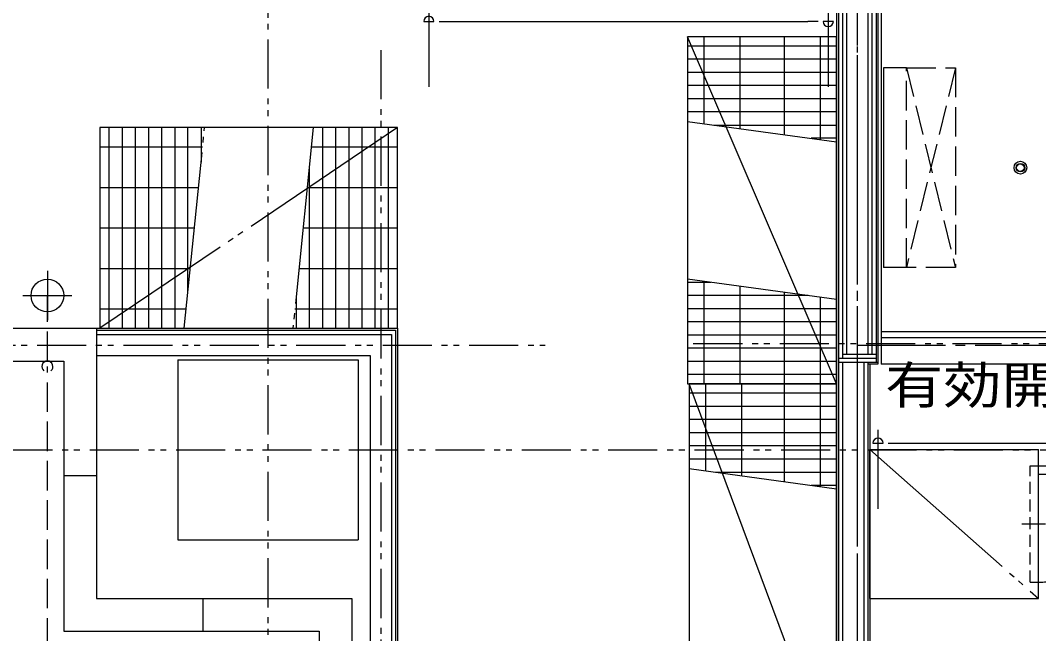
# Model space of a CAD drawing. Units: millimetres at full size. Extents: x -12803 to 120774, y -9413 to 101127.
# Drawn here: x 90518 to 93629, y 10990 to 12863 of the extents above; entities that cross this region are included whole.
import ezdxf
from ezdxf.enums import TextEntityAlignment as Align

# ---------------------------------------------------------------- set-up
doc = ezdxf.new("R2010")
doc.units = ezdxf.units.MM
doc.header["$LTSCALE"] = 30
for name, pattern in [('CHAIN2', [12, 9, -1, 1, -1]), ('DASHED1', [1.8, 1.2, -0.6]), ('DASHED3', [4, 3, -1]), ('DOUBLE_CHAIN1', [8.8, 5, -1, 0.6, -0.6, 0.6, -1]), ('LONG_DOUBLE_CHAIN', [21.8, 18, -1, 0.6, -0.6, 0.6, -1])]:
    doc.linetypes.add(name, pattern=pattern)
doc.layers.add('0-0_NoName', color=7, linetype='Continuous')
for name, color, linetype, lineweight in [('0-4_AIHO33-厨房機器隠れ線', 7, 'DASHED1', 15), ('0-5_AIHO47-厨房機器アウトライン', 7, 'Continuous', 15), ('0-6_AIHO30-厨房機器LL', 7, 'Continuous', 15), ('0-E_AIHO48-厨房機器既設品', 7, 'Continuous', 15), ('1-1_AIHO20-排水溝', 7, 'Continuous', 15), ('1-3_AIHO15-壁開口寸法・コメント', 7, 'Continuous', 15), ('2-0_通芯', 7, 'DOUBLE_CHAIN1', 15), ('2-1_躯体', 7, 'Continuous', 15), ('2-2_間仕切り芯', 7, 'DOUBLE_CHAIN1', 15), ('2-3_間仕切り', 7, 'Continuous', 15), ('3-2_AIHO08-壁芯', 7, 'CHAIN2', 15), ('3-3_AIHO30-厨房機器', 7, 'Continuous', 15), ('3-4_AIHO31-厨房機器中心線', 7, 'CHAIN2', 15), ('3-5_AIHO57-排水立上げ', 7, 'Continuous', 15), ('3-6_AIHO56-排水接続', 7, 'Continuous', 15), ('3-7_AIHO32-厨房機器補助線', 7, 'LONG_DOUBLE_CHAIN', 15)]:
    doc.layers.add(name, color=color, linetype=linetype, lineweight=lineweight)
doc.styles.add('ＭＳ ゴシック', font='')
doc.styles.get('ＭＳ ゴシック').set_extended_font_data('MS Gothic')

# ---------------------------------------------------------------- blocks, each defined once
blk = doc.blocks.new('グループ部品-708')
at = {"layer": '1-3_AIHO15-壁開口寸法・コメント'}
for p, q in [((91750.23, 12859.5), (91781.48, 12859.5)), ((91797.11, 12859.5), (91828.36, 12859.5))]:
    blk.add_line(p, q, dxfattribs=at)
blk.add_arc((91765.86, 12859.5), 15.62, 0, 180, dxfattribs=at)
blk = doc.blocks.new('グループ部品-709')
at = {"layer": '1-3_AIHO15-壁開口寸法・コメント'}
for p, q in [((92954.61, 12859.5), (92923.36, 12859.5)), ((93001.48, 12859.5), (92970.23, 12859.5))]:
    blk.add_line(p, q, dxfattribs=at)
blk.add_arc((92985.86, 12859.5), 15.62, 180, 0, dxfattribs=at)
blk = doc.blocks.new('グループ部品-710')
at = {"layer": '1-3_AIHO15-壁開口寸法・コメント'}
for p, q in [((91765.86, 14369.91), (91765.86, 12659.5)), ((92985.86, 14369.91), (92985.86, 12659.5)), ((91828.36, 12859.5), (92923.36, 12859.5))]:
    blk.add_line(p, q, dxfattribs=at)
for name in ['グループ部品-708', 'グループ部品-709']:
    blk.add_blockref(name, (0, 0), dxfattribs=at)
at = {"layer": '1-3_AIHO15-壁開口寸法・コメント', "style": 'ＭＳ ゴシック', "width": 1.15}
blk.add_text('有効開口W1220×H1850', height=113.2, dxfattribs=at).set_placement((91487.83, 12946.34), align=Align.BOTTOM_LEFT)
blk = doc.blocks.new('グループ部品-711')
at = {"layer": '1-3_AIHO15-壁開口寸法・コメント'}
for p, q in [((93122.23, 11571.41), (93153.48, 11571.41)), ((93169.11, 11571.41), (93200.36, 11571.41))]:
    blk.add_line(p, q, dxfattribs=at)
blk.add_arc((93137.86, 11571.41), 15.62, 0, 180, dxfattribs=at)
blk = doc.blocks.new('グループ部品-712')
at = {"layer": '1-3_AIHO15-壁開口寸法・コメント'}
for p, q in [((94926.61, 11571.41), (94895.36, 11571.41)), ((94973.48, 11571.41), (94942.23, 11571.41))]:
    blk.add_line(p, q, dxfattribs=at)
blk.add_arc((94957.86, 11571.41), 15.62, 180, 0, dxfattribs=at)
blk = doc.blocks.new('グループ部品-713')
at = {"layer": '1-3_AIHO15-壁開口寸法・コメント'}
for p, q in [((93137.86, 11612.91), (93137.86, 11371.41)), ((94957.86, 11612.91), (94957.86, 11371.41)), ((93200.36, 11571.41), (94895.36, 11571.41))]:
    blk.add_line(p, q, dxfattribs=at)
for name in ['グループ部品-711', 'グループ部品-712']:
    blk.add_blockref(name, (0, 0), dxfattribs=at)
at = {"layer": '1-3_AIHO15-壁開口寸法・コメント', "style": 'ＭＳ ゴシック', "width": 1.15}
blk.add_text('有効開口W1820×H2260', height=113.2, dxfattribs=at).set_placement((93159.83, 11658.25), align=Align.BOTTOM_LEFT)
blk = doc.blocks.new('グループ部品-732')
at = {"layer": '0-4_AIHO33-厨房機器隠れ線'}
blk.add_line((93602.86, 11147.41), (93627.86, 11147.41), dxfattribs=at)
blk.add_lwpolyline([(93602.86, 11147.41), (93602.86, 11502.41), (93627.86, 11502.41)], dxfattribs=at)
at = {"layer": '0-5_AIHO47-厨房機器アウトライン'}
for p, q in [((91670.36, 12535.41), (90760.36, 12535.41)), ((90760.36, 12535.41), (90760.36, 11922.41)), ((91670.36, 11922.41), (91670.36, 12535.41)), ((90760.36, 11922.41), (91670.36, 11922.41))]:
    blk.add_line(p, q, dxfattribs=at)
at = {"layer": '0-6_AIHO30-厨房機器LL'}
for p, q in [((90788.43, 12535.41), (90788.43, 11922.41)), ((90828.63, 12535.41), (90828.63, 11922.41)), ((90868.83, 12535.41), (90868.83, 11922.41)), ((90909.03, 12535.41), (90909.03, 11922.41)), ((90949.23, 12535.41), (90949.23, 11922.41)), ((90989.43, 12535.41), (90989.43, 11922.41)), ((91029.63, 12032.12), (91029.63, 12535.41)), ((91069.83, 12535.41), (91069.83, 12430.11)), ((91440.43, 12535.41), (91440.43, 11922.41)), ((91480.63, 12535.41), (91480.63, 11922.41)), ((91520.83, 12535.41), (91520.83, 11922.41)), ((91561.03, 12535.41), (91561.03, 11922.41)), ((91601.23, 12535.41), (91601.23, 11922.41)), ((91641.43, 12535.41), (91641.43, 11922.41)), ((90760.36, 12476.41), (91074.51, 12476.41)), ((91406.21, 12476.41), (91670.36, 12476.41)), ((91400.23, 12417.24), (91400.23, 11922.41)), ((90760.36, 12352.66), (91062.01, 12352.66)), ((91393.71, 12352.66), (91670.36, 12352.66)), ((90760.36, 12228.91), (91049.51, 12228.91)), ((91381.21, 12228.91), (91670.36, 12228.91)), ((90760.36, 12105.16), (91037.01, 12105.16)), ((91368.71, 12105.16), (91670.36, 12105.16)), ((91360.03, 12019.25), (91360.03, 11922.41)), ((90760.36, 11981.41), (91024.51, 11981.41)), ((91356.21, 11981.41), (91670.36, 11981.41))]:
    blk.add_line(p, q, dxfattribs=at)
at = {"layer": '0-E_AIHO48-厨房機器既設品'}
for p, q in [((92555.86, 12812.41), (92555.86, 11752.41)), ((93010.86, 12812.41), (92555.86, 12812.41)), ((93010.86, 11752.41), (92555.86, 12812.41)), ((92555.86, 12812.41), (92555.86, 11752.41)), ((93010.86, 12812.41), (92555.86, 12812.41)), ((92605.86, 12812.41), (92605.86, 12547.34)), ((92715.86, 12812.41), (92715.86, 12532.2)), ((92850.86, 12812.41), (92850.86, 12514.32)), ((92960.86, 12812.41), (92960.86, 12499.18)), ((93010.86, 11752.41), (93010.86, 12812.41)), ((93010.86, 11752.41), (93010.86, 12812.41)), ((93010.86, 12784.34), (92555.86, 12784.34)), ((93010.86, 12744.14), (92555.86, 12744.14)), ((93010.86, 12703.94), (92555.86, 12703.94)), ((93010.86, 12663.74), (92555.86, 12663.74)), ((93010.86, 12623.54), (92555.86, 12623.54)), ((93010.86, 12583.34), (92555.86, 12583.34)), ((92555.86, 12554.22), (93010.86, 12492.3)), ((92636.4, 12543.14), (93010.86, 12543.14)), ((93010.86, 12502.94), (92933.55, 12502.94)), ((93010.86, 12010.6), (92555.86, 12072.52)), ((92626.95, 12062.74), (92555.86, 12062.74)), ((92605.86, 12065.64), (92605.86, 11752.41)), ((92715.86, 12050.5), (92715.86, 11752.41)), ((92924.11, 12022.54), (92555.86, 12022.54)), ((92850.86, 12032.62), (92850.86, 11752.41)), ((92960.86, 12017.48), (92960.86, 11752.41)), ((93010.86, 11982.34), (92555.86, 11982.34)), ((93010.86, 11942.14), (92555.86, 11942.14)), ((93010.86, 11901.94), (92555.86, 11901.94)), ((93010.86, 11861.74), (92555.86, 11861.74)), ((93010.86, 11821.54), (92555.86, 11821.54)), ((93010.86, 11781.34), (92555.86, 11781.34)), ((92555.86, 11752.41), (93010.86, 11752.41)), ((92555.86, 11752.41), (93010.86, 11752.41)), ((92560.86, 11752.41), (92560.86, 10547.41)), ((93010.86, 11752.41), (92560.86, 11752.41)), ((93010.86, 10547.41), (92560.86, 11752.41)), ((92560.86, 11752.41), (92560.86, 10547.41)), ((93010.86, 11752.41), (92560.86, 11752.41)), ((92610.86, 11752.41), (92610.86, 11487.34)), ((92720.86, 11752.41), (92720.86, 11472.2)), ((92850.86, 11752.41), (92850.86, 11454.32)), ((92960.86, 11752.41), (92960.86, 11439.18)), ((93010.86, 10547.41), (93010.86, 11752.41)), ((93010.86, 10547.41), (93010.86, 11752.41)), ((93010.86, 11724.34), (92560.86, 11724.34)), ((93010.86, 11684.14), (92560.86, 11684.14)), ((93010.86, 11643.94), (92560.86, 11643.94)), ((93010.86, 11603.74), (92560.86, 11603.74)), ((93010.86, 11563.54), (92560.86, 11563.54)), ((93010.86, 11523.34), (92560.86, 11523.34)), ((92560.86, 11494.22), (93010.86, 11432.3)), ((92641.4, 11483.14), (93010.86, 11483.14)), ((93010.86, 11442.94), (92933.55, 11442.94))]:
    blk.add_line(p, q, dxfattribs=at)
at = {"layer": '1-1_AIHO20-排水溝'}
blk.add_lwpolyline([(90250.36, 11922.41), (90750.36, 11922.41), (90750.36, 11097.41), (91530.36, 11097.41), (91530.36, 8897.41), (88250.36, 8897.41)], dxfattribs=at)
at = {"layer": '2-0_通芯'}
blk.add_line((74361.66, 11551.41), (120774.36, 11551.41), dxfattribs=at)
at = {"layer": '2-1_躯体'}
for p, q in [((90999.36, 11826.41), (90999.36, 11276.41)), ((90999.36, 11276.41), (91549.36, 11276.41))]:
    blk.add_line(p, q, dxfattribs=at)
blk.add_lwpolyline([(90999.36, 11826.41), (91549.36, 11826.41), (91549.36, 11276.41)], dxfattribs=at)
at = {"layer": '2-2_間仕切り芯'}
for p, q in [((93074.36, 15110.39), (93074.36, 6056.41)), ((91619.36, 12771.74), (91619.36, 6056.41)), ((83968.72, 11871.41), (92121.08, 11871.41)), ((92573.61, 11876.41), (104734.61, 11876.41))]:
    blk.add_line(p, q, dxfattribs=at)
at = {"layer": '2-3_間仕切り'}
for p, q in [((93137.86, 14559.91), (93137.86, 11812.91)), ((93041.86, 14529.33), (93041.86, 11843.91)), ((93106.86, 14528.91), (93106.86, 11843.91)), ((93119.36, 14541.41), (93119.36, 11843.91)), ((93131.86, 14553.91), (93131.86, 11818.91)), ((93010.86, 14463.91), (93010.86, 10541.41)), ((93016.86, 14463.91), (93016.86, 10528.91)), ((93029.36, 14463.91), (93029.36, 11831.41)), ((90750.36, 11922.41), (91670.36, 11922.41)), ((90750.36, 11916.41), (91664.36, 11916.41)), ((91664.36, 11916.41), (91664.36, 10528.91)), ((91670.36, 11922.41), (91670.36, 10541.41)), ((90750.36, 11903.91), (91651.86, 11903.91)), ((91651.86, 11903.91), (91651.86, 8828.91)), ((90750.36, 11838.91), (91586.86, 11838.91)), ((91586.86, 11838.91), (91586.86, 8828.91)), ((93016.86, 11831.41), (93131.86, 11831.41)), ((93029.36, 11843.91), (93131.86, 11843.91)), ((93016.86, 11818.91), (93137.86, 11818.91)), ((93029.36, 11818.91), (93029.36, 8828.91)), ((93094.36, 11818.91), (93094.36, 8763.91)), ((93106.86, 11818.91), (93106.86, 8853.91)), ((93137.86, 11812.91), (93106.94, 11812.91)), ((93112.86, 11812.91), (93112.86, 8866.41))]:
    blk.add_line(p, q, dxfattribs=at)
at = {"layer": '3-2_AIHO08-壁芯'}
for p, q in [((93074.36, 14496.41), (93074.36, 11946.41)), ((93074.36, 11946.41), (93074.36, 8796.41)), ((93074.36, 11871.41), (102899.36, 11871.41))]:
    blk.add_line(p, q, dxfattribs=at)
at = {"layer": '3-3_AIHO30-厨房機器'}
for p, q in [((93147.86, 12912.91), (93147.86, 11912.91)), ((91670.36, 12535.41), (90760.36, 12535.41)), ((90760.36, 12535.41), (90760.36, 11922.41)), ((91670.36, 11922.41), (91670.36, 12535.41)), ((93224.46, 12107.91), (93154.46, 12107.91)), ((90750.36, 11922.41), (90750.36, 11838.91)), ((90760.36, 11922.41), (91670.36, 11922.41)), ((93147.86, 11912.91), (94947.86, 11912.91)), ((93147.86, 11912.91), (93147.86, 11812.91)), ((94812.86, 11893.41), (93147.86, 11893.41)), ((93627.86, 11097.41), (93627.86, 11552.41)), ((90750.36, 11472.41), (90650.36, 11472.41)), ((91075.36, 11097.41), (91075.36, 10997.41)), ((91446.86, 11097.41), (91530.36, 11097.41)), ((93112.86, 11097.41), (93627.86, 11097.41))]:
    blk.add_line(p, q, dxfattribs=at)
at = {"layer": '3-3_AIHO30-厨房機器', "linetype": 'DASHED3'}
for p, q in [((93224.46, 12717.91), (93374.46, 12107.91)), ((93374.46, 12717.91), (93224.46, 12107.91))]:
    blk.add_line(p, q, dxfattribs=at)
at = {"layer": '3-3_AIHO30-厨房機器'}
for points in [[(93224.46, 12717.91), (93154.46, 12717.91), (93154.46, 12107.91)], [(94947.86, 11912.91), (94947.86, 11812.91), (93147.86, 11812.91)], [(90299.86, 11822.41), (90650.36, 11822.41), (90650.36, 10997.41), (91430.36, 10997.41), (91430.36, 8997.41), (88350.36, 8997.41), (88350.36, 11822.41), (89400.86, 11822.41)], [(93112.86, 11097.41), (93112.86, 11552.41), (93627.86, 11552.41)]]:
    blk.add_lwpolyline(points, dxfattribs=at)
at = {"layer": '3-3_AIHO30-厨房機器', "linetype": 'DASHED3'}
blk.add_lwpolyline([(93374.46, 12107.91), (93224.46, 12107.91), (93224.46, 12717.91), (93374.46, 12717.91)], close=True, dxfattribs=at)
at = {"layer": '3-3_AIHO30-厨房機器'}
blk.add_lwpolyline([(88250.36, 11922.41), (90750.36, 11922.41), (90750.36, 11097.41), (91530.36, 11097.41), (91530.36, 8897.41), (88250.36, 8897.41)], close=True, dxfattribs=at)
for radius in [19.5, 13.1, 11.5]:
    blk.add_circle((93572.86, 12412.91), radius, dxfattribs=at)
at = {"layer": '3-4_AIHO31-厨房機器中心線'}
blk.add_line((93577.05, 11324.91), (93649.99, 11324.91), dxfattribs=at)
at = {"layer": '3-5_AIHO57-排水立上げ', "linetype": 'DASHED3'}
blk.add_lwpolyline([(91018.16, 10947.41), (90600.36, 10947.41), (90600.36, 11805.41)], dxfattribs=at)
at = {"layer": '3-5_AIHO57-排水立上げ'}
blk.add_arc((90600.36, 11805.41), 17, 309.17617, 230.82383, dxfattribs=at)
at = {"layer": '3-6_AIHO56-排水接続'}
for p, q in [((90600.36, 12097.41), (90600.36, 11947.41)), ((90525.36, 12022.41), (90675.36, 12022.41))]:
    blk.add_line(p, q, dxfattribs=at)
at = {"layer": '3-6_AIHO56-排水接続', "linetype": 'DASHED3'}
blk.add_line((90600.36, 11822.41), (90600.36, 12022.41), dxfattribs=at)
at = {"layer": '3-6_AIHO56-排水接続'}
blk.add_circle((90600.36, 12022.41), 50, dxfattribs=at)
at = {"layer": '3-7_AIHO32-厨房機器補助線'}
for p, q in [((91670.36, 12535.41), (90760.36, 11922.41)), ((91018.55, 11922.41), (91080.47, 12535.41)), ((91412.17, 12535.41), (91350.25, 11922.41)), ((93112.86, 11552.41), (93627.86, 11097.41)), ((93627.86, 11502.41), (93982.86, 11502.41)), ((93627.86, 11477.41), (93627.86, 11502.41)), ((93627.86, 11477.41), (93982.86, 11477.41))]:
    blk.add_line(p, q, dxfattribs=at)
blk.add_arc((93627.86, 11502.41), 355, 270, 0, dxfattribs=at)
at = {"layer": '1-3_AIHO15-壁開口寸法・コメント'}
for name in ['グループ部品-710', 'グループ部品-713']:
    blk.add_blockref(name, (0, 0), dxfattribs=at)
blk = doc.blocks.new('グループ部品-739')
at = {"layer": '1-3_AIHO15-壁開口寸法・コメント'}
for p, q in [((91750.23, 12859.5), (91781.48, 12859.5)), ((91797.11, 12859.5), (91828.36, 12859.5))]:
    blk.add_line(p, q, dxfattribs=at)
blk.add_arc((91765.86, 12859.5), 15.62, 0, 180, dxfattribs=at)
blk = doc.blocks.new('グループ部品-740')
at = {"layer": '1-3_AIHO15-壁開口寸法・コメント'}
for p, q in [((92954.61, 12859.5), (92923.36, 12859.5)), ((93001.48, 12859.5), (92970.23, 12859.5))]:
    blk.add_line(p, q, dxfattribs=at)
blk.add_arc((92985.86, 12859.5), 15.62, 180, 0, dxfattribs=at)
blk = doc.blocks.new('グループ部品-741')
at = {"layer": '1-3_AIHO15-壁開口寸法・コメント'}
for p, q in [((91765.86, 14369.91), (91765.86, 12659.5)), ((92985.86, 14369.91), (92985.86, 12659.5)), ((91828.36, 12859.5), (92923.36, 12859.5))]:
    blk.add_line(p, q, dxfattribs=at)
for name in ['グループ部品-739', 'グループ部品-740']:
    blk.add_blockref(name, (0, 0), dxfattribs=at)
at = {"layer": '1-3_AIHO15-壁開口寸法・コメント', "style": 'ＭＳ ゴシック', "width": 1.15}
blk.add_text('有効開口W1220×H1850', height=113.2, dxfattribs=at).set_placement((91487.83, 12946.34), align=Align.BOTTOM_LEFT)
blk = doc.blocks.new('グループ部品-742')
at = {"layer": '1-3_AIHO15-壁開口寸法・コメント'}
for p, q in [((93122.23, 11571.41), (93153.48, 11571.41)), ((93169.11, 11571.41), (93200.36, 11571.41))]:
    blk.add_line(p, q, dxfattribs=at)
blk.add_arc((93137.86, 11571.41), 15.62, 0, 180, dxfattribs=at)
blk = doc.blocks.new('グループ部品-743')
at = {"layer": '1-3_AIHO15-壁開口寸法・コメント'}
for p, q in [((94926.61, 11571.41), (94895.36, 11571.41)), ((94973.48, 11571.41), (94942.23, 11571.41))]:
    blk.add_line(p, q, dxfattribs=at)
blk.add_arc((94957.86, 11571.41), 15.62, 180, 0, dxfattribs=at)
blk = doc.blocks.new('グループ部品-744')
at = {"layer": '1-3_AIHO15-壁開口寸法・コメント'}
for p, q in [((93137.86, 11612.91), (93137.86, 11371.41)), ((94957.86, 11612.91), (94957.86, 11371.41)), ((93200.36, 11571.41), (94895.36, 11571.41))]:
    blk.add_line(p, q, dxfattribs=at)
for name in ['グループ部品-742', 'グループ部品-743']:
    blk.add_blockref(name, (0, 0), dxfattribs=at)
at = {"layer": '1-3_AIHO15-壁開口寸法・コメント', "style": 'ＭＳ ゴシック', "width": 1.15}
blk.add_text('有効開口W1820×H2260', height=113.2, dxfattribs=at).set_placement((93159.83, 11658.25), align=Align.BOTTOM_LEFT)
blk = doc.blocks.new('グループ部品-763')
at = {"layer": '0-4_AIHO33-厨房機器隠れ線'}
blk.add_line((93602.86, 11147.41), (93627.86, 11147.41), dxfattribs=at)
blk.add_lwpolyline([(93602.86, 11147.41), (93602.86, 11502.41), (93627.86, 11502.41)], dxfattribs=at)
at = {"layer": '0-5_AIHO47-厨房機器アウトライン'}
for p, q in [((91670.36, 12535.41), (90760.36, 12535.41)), ((90760.36, 12535.41), (90760.36, 11922.41)), ((91670.36, 11922.41), (91670.36, 12535.41)), ((90760.36, 11922.41), (91670.36, 11922.41))]:
    blk.add_line(p, q, dxfattribs=at)
at = {"layer": '0-6_AIHO30-厨房機器LL'}
for p, q in [((90788.43, 12535.41), (90788.43, 11922.41)), ((90828.63, 12535.41), (90828.63, 11922.41)), ((90868.83, 12535.41), (90868.83, 11922.41)), ((90909.03, 12535.41), (90909.03, 11922.41)), ((90949.23, 12535.41), (90949.23, 11922.41)), ((90989.43, 12535.41), (90989.43, 11922.41)), ((91029.63, 12032.12), (91029.63, 12535.41)), ((91069.83, 12535.41), (91069.83, 12430.11)), ((91440.43, 12535.41), (91440.43, 11922.41)), ((91480.63, 12535.41), (91480.63, 11922.41)), ((91520.83, 12535.41), (91520.83, 11922.41)), ((91561.03, 12535.41), (91561.03, 11922.41)), ((91601.23, 12535.41), (91601.23, 11922.41)), ((91641.43, 12535.41), (91641.43, 11922.41)), ((90760.36, 12476.41), (91074.51, 12476.41)), ((91406.21, 12476.41), (91670.36, 12476.41)), ((91400.23, 12417.24), (91400.23, 11922.41)), ((90760.36, 12352.66), (91062.01, 12352.66)), ((91393.71, 12352.66), (91670.36, 12352.66)), ((90760.36, 12228.91), (91049.51, 12228.91)), ((91381.21, 12228.91), (91670.36, 12228.91)), ((90760.36, 12105.16), (91037.01, 12105.16)), ((91368.71, 12105.16), (91670.36, 12105.16)), ((91360.03, 12019.25), (91360.03, 11922.41)), ((90760.36, 11981.41), (91024.51, 11981.41)), ((91356.21, 11981.41), (91670.36, 11981.41))]:
    blk.add_line(p, q, dxfattribs=at)
at = {"layer": '0-E_AIHO48-厨房機器既設品'}
for p, q in [((92555.86, 12812.41), (92555.86, 11752.41)), ((93010.86, 12812.41), (92555.86, 12812.41)), ((93010.86, 11752.41), (92555.86, 12812.41)), ((92555.86, 12812.41), (92555.86, 11752.41)), ((93010.86, 12812.41), (92555.86, 12812.41)), ((92605.86, 12812.41), (92605.86, 12547.34)), ((92715.86, 12812.41), (92715.86, 12532.2)), ((92850.86, 12812.41), (92850.86, 12514.32)), ((92960.86, 12812.41), (92960.86, 12499.18)), ((93010.86, 11752.41), (93010.86, 12812.41)), ((93010.86, 11752.41), (93010.86, 12812.41)), ((93010.86, 12784.34), (92555.86, 12784.34)), ((93010.86, 12744.14), (92555.86, 12744.14)), ((93010.86, 12703.94), (92555.86, 12703.94)), ((93010.86, 12663.74), (92555.86, 12663.74)), ((93010.86, 12623.54), (92555.86, 12623.54)), ((93010.86, 12583.34), (92555.86, 12583.34)), ((92555.86, 12554.22), (93010.86, 12492.3)), ((92636.4, 12543.14), (93010.86, 12543.14)), ((93010.86, 12502.94), (92933.55, 12502.94)), ((93010.86, 12010.6), (92555.86, 12072.52)), ((92626.95, 12062.74), (92555.86, 12062.74)), ((92605.86, 12065.64), (92605.86, 11752.41)), ((92715.86, 12050.5), (92715.86, 11752.41)), ((92924.11, 12022.54), (92555.86, 12022.54)), ((92850.86, 12032.62), (92850.86, 11752.41)), ((92960.86, 12017.48), (92960.86, 11752.41)), ((93010.86, 11982.34), (92555.86, 11982.34)), ((93010.86, 11942.14), (92555.86, 11942.14)), ((93010.86, 11901.94), (92555.86, 11901.94)), ((93010.86, 11861.74), (92555.86, 11861.74)), ((93010.86, 11821.54), (92555.86, 11821.54)), ((93010.86, 11781.34), (92555.86, 11781.34)), ((92555.86, 11752.41), (93010.86, 11752.41)), ((92555.86, 11752.41), (93010.86, 11752.41)), ((92560.86, 11752.41), (92560.86, 10547.41)), ((93010.86, 11752.41), (92560.86, 11752.41)), ((93010.86, 10547.41), (92560.86, 11752.41)), ((92560.86, 11752.41), (92560.86, 10547.41)), ((93010.86, 11752.41), (92560.86, 11752.41)), ((92610.86, 11752.41), (92610.86, 11487.34)), ((92720.86, 11752.41), (92720.86, 11472.2)), ((92850.86, 11752.41), (92850.86, 11454.32)), ((92960.86, 11752.41), (92960.86, 11439.18)), ((93010.86, 10547.41), (93010.86, 11752.41)), ((93010.86, 10547.41), (93010.86, 11752.41)), ((93010.86, 11724.34), (92560.86, 11724.34)), ((93010.86, 11684.14), (92560.86, 11684.14)), ((93010.86, 11643.94), (92560.86, 11643.94)), ((93010.86, 11603.74), (92560.86, 11603.74)), ((93010.86, 11563.54), (92560.86, 11563.54)), ((93010.86, 11523.34), (92560.86, 11523.34)), ((92560.86, 11494.22), (93010.86, 11432.3)), ((92641.4, 11483.14), (93010.86, 11483.14)), ((93010.86, 11442.94), (92933.55, 11442.94))]:
    blk.add_line(p, q, dxfattribs=at)
at = {"layer": '1-1_AIHO20-排水溝'}
blk.add_lwpolyline([(90250.36, 11922.41), (90750.36, 11922.41), (90750.36, 11097.41), (91530.36, 11097.41), (91530.36, 8897.41), (88250.36, 8897.41)], dxfattribs=at)
at = {"layer": '2-1_躯体'}
for p, q in [((90999.36, 11826.41), (90999.36, 11276.41)), ((90999.36, 11276.41), (91549.36, 11276.41))]:
    blk.add_line(p, q, dxfattribs=at)
blk.add_lwpolyline([(90999.36, 11826.41), (91549.36, 11826.41), (91549.36, 11276.41)], dxfattribs=at)
at = {"layer": '2-3_間仕切り'}
blk.add_line((93029.36, 11818.91), (93029.36, 8828.91), dxfattribs=at)
at = {"layer": '3-2_AIHO08-壁芯'}
for p, q in [((93074.36, 14496.41), (93074.36, 11946.41)), ((93074.36, 11946.41), (93074.36, 8796.41)), ((93074.36, 11871.41), (102899.36, 11871.41))]:
    blk.add_line(p, q, dxfattribs=at)
at = {"layer": '3-3_AIHO30-厨房機器'}
for p, q in [((91670.36, 12535.41), (90760.36, 12535.41)), ((90760.36, 12535.41), (90760.36, 11922.41)), ((91670.36, 11922.41), (91670.36, 12535.41)), ((90750.36, 11922.41), (90750.36, 11838.91)), ((90760.36, 11922.41), (91670.36, 11922.41)), ((93627.86, 11097.41), (93627.86, 11552.41)), ((90750.36, 11472.41), (90650.36, 11472.41)), ((91075.36, 11097.41), (91075.36, 10997.41)), ((91446.86, 11097.41), (91530.36, 11097.41)), ((93112.86, 11097.41), (93627.86, 11097.41))]:
    blk.add_line(p, q, dxfattribs=at)
blk.add_lwpolyline([(88250.36, 11922.41), (90750.36, 11922.41), (90750.36, 11097.41), (91530.36, 11097.41), (91530.36, 8897.41), (88250.36, 8897.41)], close=True, dxfattribs=at)
for points in [[(90299.86, 11822.41), (90650.36, 11822.41), (90650.36, 10997.41), (91430.36, 10997.41), (91430.36, 8997.41), (88350.36, 8997.41), (88350.36, 11822.41), (89400.86, 11822.41)], [(93112.86, 11097.41), (93112.86, 11552.41), (93627.86, 11552.41)]]:
    blk.add_lwpolyline(points, dxfattribs=at)
at = {"layer": '3-4_AIHO31-厨房機器中心線'}
blk.add_line((93577.05, 11324.91), (93649.99, 11324.91), dxfattribs=at)
at = {"layer": '3-5_AIHO57-排水立上げ', "linetype": 'DASHED3'}
blk.add_lwpolyline([(91018.16, 10947.41), (90600.36, 10947.41), (90600.36, 11805.41)], dxfattribs=at)
at = {"layer": '3-5_AIHO57-排水立上げ'}
blk.add_arc((90600.36, 11805.41), 17, 309.17617, 230.82383, dxfattribs=at)
at = {"layer": '3-6_AIHO56-排水接続'}
for p, q in [((90600.36, 12097.41), (90600.36, 11947.41)), ((90525.36, 12022.41), (90675.36, 12022.41))]:
    blk.add_line(p, q, dxfattribs=at)
at = {"layer": '3-6_AIHO56-排水接続', "linetype": 'DASHED3'}
blk.add_line((90600.36, 11822.41), (90600.36, 12022.41), dxfattribs=at)
at = {"layer": '3-6_AIHO56-排水接続'}
blk.add_circle((90600.36, 12022.41), 50, dxfattribs=at)
at = {"layer": '3-7_AIHO32-厨房機器補助線'}
for p, q in [((91670.36, 12535.41), (90760.36, 11922.41)), ((91018.55, 11922.41), (91080.47, 12535.41)), ((91412.17, 12535.41), (91350.25, 11922.41)), ((93112.86, 11552.41), (93627.86, 11097.41)), ((93627.86, 11502.41), (93982.86, 11502.41)), ((93627.86, 11477.41), (93627.86, 11502.41)), ((93627.86, 11477.41), (93982.86, 11477.41))]:
    blk.add_line(p, q, dxfattribs=at)
blk.add_arc((93627.86, 11502.41), 355, 270, 0, dxfattribs=at)
at = {"layer": '1-3_AIHO15-壁開口寸法・コメント'}
for name in ['グループ部品-741', 'グループ部品-744']:
    blk.add_blockref(name, (0, 0), dxfattribs=at)

msp = doc.modelspace()

# ---------------------------------------------------------------- linework, layer by layer
at = {"layer": '2-0_通芯'}
msp.add_line((91274.36, 24156.41), (91274.36, 5670.44), dxfattribs=at)

# ---------------------------------------------------------------- block references
at = {"layer": '0-0_NoName'}
for name in ['グループ部品-732', 'グループ部品-763']:
    msp.add_blockref(name, (0, 0), dxfattribs=at)

doc.saveas('drawing.dxf')
